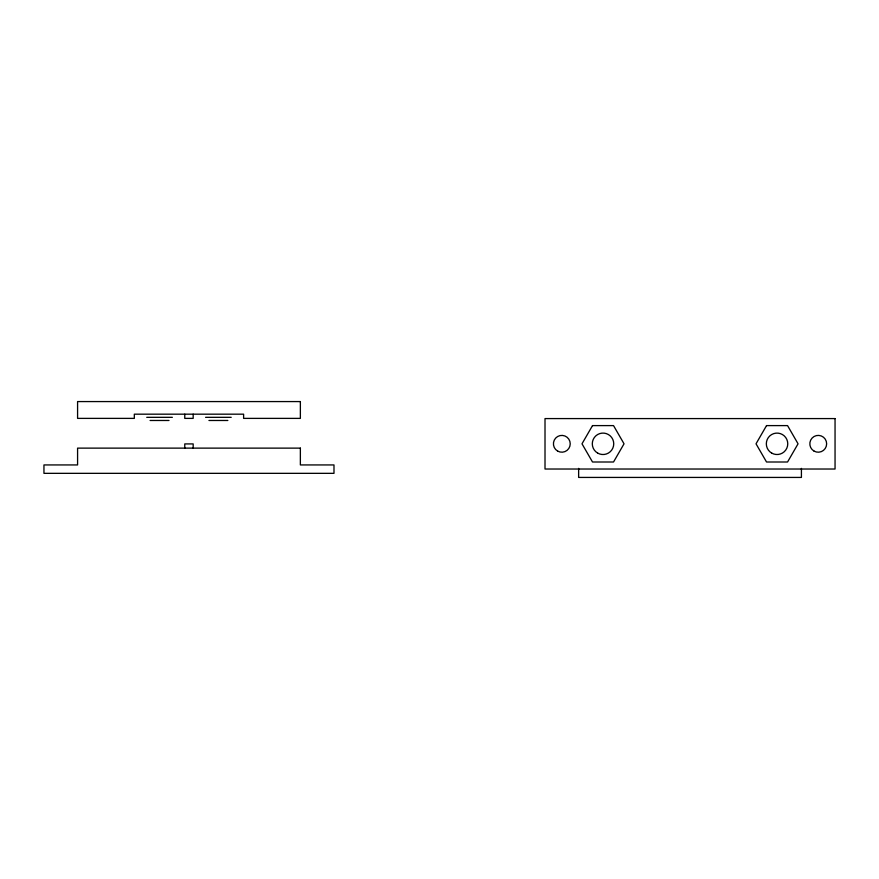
<?xml version="1.0" encoding="UTF-8"?>
<svg xmlns="http://www.w3.org/2000/svg" width="879" height="879" viewBox="0 0 879 879"><rect width="100%" height="100%" fill="white"/><g stroke="black" fill="none" stroke-linecap="round" stroke-linejoin="round"><path stroke-width="1.32" d="M146.727 417.327L172.361 417.327M205.576 417.327L231.21 417.327M150.089 420.481L168.999 420.481M208.938 420.481L227.848 420.481M801.417 468.375L801.417 477.429L578.635 477.429L578.635 468.375M193.171 414.174L193.171 418.382L184.766 418.382L184.766 414.174M193.171 448.125L193.171 443.917L184.766 443.917L184.766 448.125M592.512 425.601L581.997 443.807L592.512 462.002L613.531 462.002L624.035 443.807L613.531 425.601L592.512 425.601M766.532 425.601L756.028 443.807L766.532 462.002L787.551 462.002L798.055 443.807L787.551 425.601L766.532 425.601M300.365 401.571L77.583 401.571L77.583 418.382L134.322 418.382L134.322 414.174L243.615 414.174L243.615 418.382L300.365 418.382L300.365 401.571M835.05 418.58L545.013 418.58L545.013 469.023L835.05 469.023L835.05 418.58M300.365 448.125L77.583 448.125L77.583 464.936L43.95 464.936L43.95 473.341L333.987 473.341L333.987 464.936L300.365 464.936L300.365 448.125M597.654 453.092A10.724 10.724 0 0 0 613.74 443.807A10.724 10.724 0 0 0 597.654 434.523A10.724 10.724 0 0 0 597.654 453.092M557.627 451.081A8.405 8.405 0 0 0 570.229 443.807A8.405 8.405 0 0 0 557.627 436.522A8.405 8.405 0 0 0 557.627 451.081M771.685 453.092A10.724 10.724 0 0 0 787.76 443.807A10.724 10.724 0 0 0 771.685 434.523A10.724 10.724 0 0 0 771.685 453.092M814.031 451.081A8.405 8.405 0 0 0 826.645 443.807A8.405 8.405 0 0 0 814.031 436.522A8.405 8.405 0 0 0 814.031 451.081"/></g></svg>
